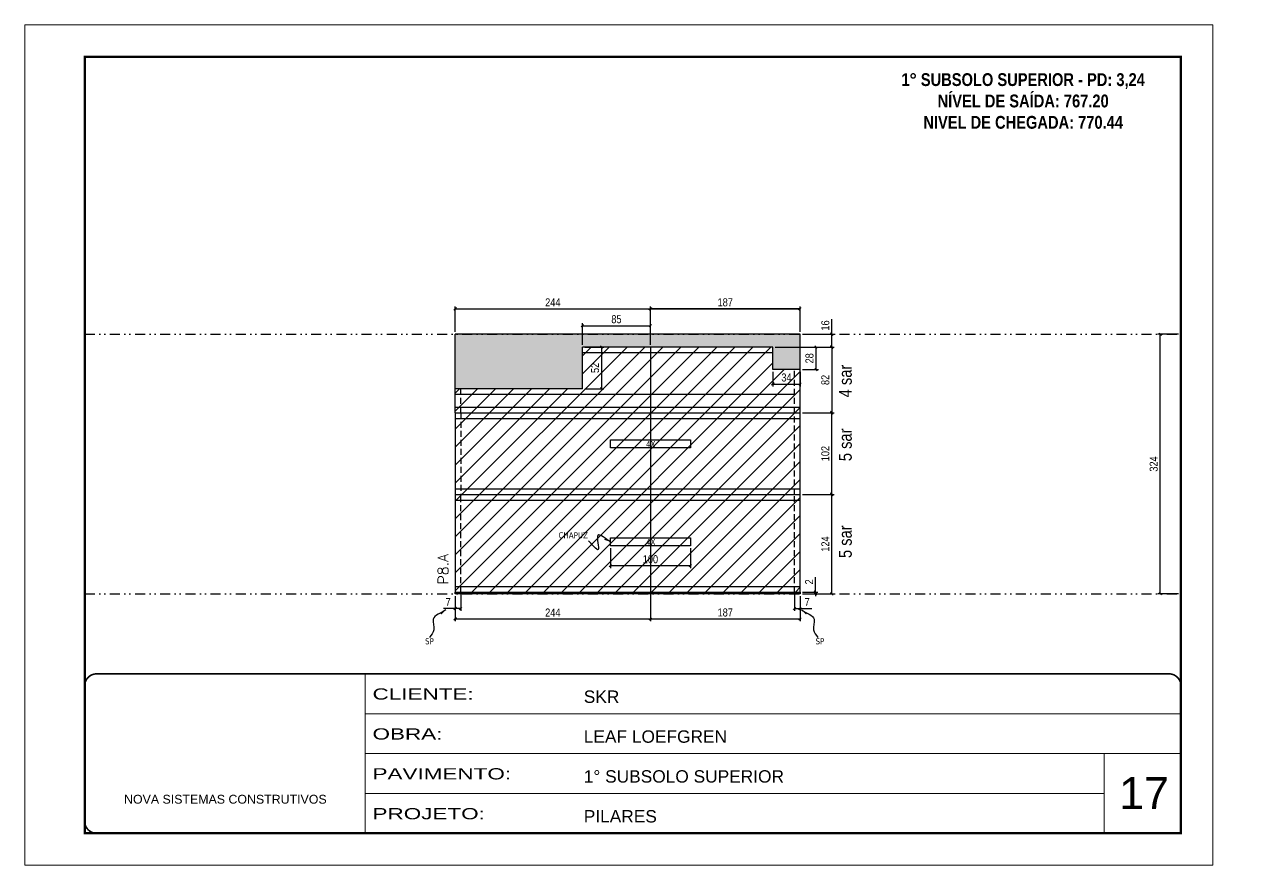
# Model space of a CAD drawing. Extents: x 14400 to 27878, y -21631 to 6985.
# Drawn here: x 14413 to 15955, y 1340 to 2390 of the extents above; entities that cross this region are included whole.
import ezdxf

# ---------------------------------------------------------------- set-up
doc = ezdxf.new("R2010")
doc.units = 0
for name, pattern in [('CONTINUO', [0]), ('DASHED', [0.75, 0.5, -0.25]), ('DIVIDE2', [0.625, 0.25, -0.125, 0, -0.125, 0, -0.125]), ('HIDDEN', [0.375, 0.25, -0.125])]:
    doc.linetypes.add(name, pattern=pattern)
for name, color, linetype, lineweight in [('CARIMBO', 255, 'Continuous', 9), ('Folhas', 255, 'Continuous', 9), ('Hachura', 251, 'Continuous', 9), ('SARRAFO DE PRESSAO', 251, 'DASHED', 9), ('Texto Seção', 7, 'Continuous', 15)]:
    doc.layers.add(name, color=color, linetype=linetype, lineweight=lineweight)
for name, color, linetype in [('COTA', 241, 'Continuous'), ('NOMENCLATURA', 7, 'Continuous'), ('Nível', 160, 'Continuous'), ('Painéis', 200, 'Continuous'), ('Romaneio', 10, 'Continuous'), ('SARR_2.2x10', 60, 'Continuous'), ('SARR_2.2x7', 40, 'Continuous'), ('Sarrafo de Pressão', 42, 'HIDDEN'), ('texto', 7, 'Continuous')]:
    doc.layers.add(name, color=color, linetype=linetype)
doc.styles.add('ARIAL', font='arial.ttf')
doc.styles.add('ARIAL_NARROW', font='ARIALN.TTF', dxfattribs={"height": 0.2})
doc.styles.add('COTA TECNICA', font='techl___.ttf', dxfattribs={"height": 10})
doc.styles.add('COTA TECNICA-50', font='techl___.ttf', dxfattribs={"height": 10})
doc.styles.add('REGUA-120', font='ROMANS.shx', dxfattribs={"height": 15})
doc.styles.add('ROMANC', font='techb___.ttf', dxfattribs={"height": 2.5})
doc.styles.get("Standard").update_dxf_attribs({"font": 'arial.ttf'})
doc.styles.add('Tecnologia', font='')
doc.styles.get('Tecnologia').set_extended_font_data('Forgotten Futurist')
doc.dimstyles.new('COTA PAINEL-50', dxfattribs={"dimtxt": 10, "dimasz": 3, "dimexe": 3, "dimexo": 3, "dimgap": 3, "dimtad": 1, "dimdec": 1, "dimzin": 12, "dimdsep": 46, "dimtxsty": 'COTA TECNICA-50', "dimblk1": 'OBLIQUE', "dimblk2": 'OBLIQUE', "dimsah": 1, "dimcen": 0.9, "dimclrd": 4, "dimclre": 4, "dimclrt": 240, "dimadec": 1, "dimazin": 3, "dimtfac": 1, "dimtdec": 1, "dimtmove": 0, "dimatfit": 3, "dimfxl": 1, "dimtolj": 1, "dimtzin": 12, "dimarcsym": 0})
doc.dimstyles.new('PAINEL', dxfattribs={"dimtxt": 10, "dimasz": 3, "dimexe": 3, "dimexo": 3, "dimgap": 3, "dimtad": 1, "dimdec": 1, "dimzin": 12, "dimdsep": 46, "dimtxsty": 'COTA TECNICA', "dimblk1": 'OBLIQUE', "dimblk2": 'OBLIQUE', "dimsah": 1, "dimcen": 0.9, "dimclrd": 4, "dimclre": 4, "dimclrt": 240, "dimadec": 1, "dimazin": 3, "dimtfac": 1, "dimtdec": 1, "dimtmove": 0, "dimatfit": 3, "dimfxl": 1, "dimtolj": 1, "dimtzin": 12, "dimarcsym": 0})
doc.dimstyles.get("Standard").update_dxf_attribs({"dimtxt": 0.18, "dimasz": 0.18, "dimexe": 0.18, "dimexo": 0.0625, "dimgap": 0.09, "dimtad": 0, "dimtih": 1, "dimtoh": 1, "dimdec": 4, "dimzin": 0, "dimdsep": 46, "dimtxsty": 'Standard', "dimcen": 0.09, "dimadec": 0, "dimazin": 0, "dimtfac": 1, "dimtdec": 4, "dimtofl": 0, "dimtmove": 0, "dimatfit": 3, "dimfxl": 1, "dimtolj": 1, "dimtzin": 0, "dimarcsym": 0})

# ---------------------------------------------------------------- blocks, each defined once
blk = doc.blocks.new('9999999999')
at = {"color": 30, "linetype": 'CONTINUO'}
for p, q in [((98564.6, 34230.2), (98564.6, 34429.4)), ((98564.6, 34379.6), (99584, 34379.6)), ((98564.6, 34329.8), (99488, 34329.8)), ((99584, 34329.8), (99488, 34329.8)), ((99488, 34329.8), (99488, 34230.2)), ((98564.6, 34280), (99488, 34280))]:
    blk.add_line(p, q, dxfattribs=at)
at = {"color": 30, "linetype": 'CONTINUO', "const_width": 2}
blk.add_lwpolyline([(99584, 34230.2), (99584, 34414.4, 0.414214), (99569, 34429.4), (98229, 34429.4, 0.414214), (98214, 34414.4), (98214, 34245.2, 0.414214), (98229, 34230.2), (99584, 34230.2)], format="xyb", dxfattribs=at)
at = {"layer": 'Folhas'}
blk.add_lwpolyline([(98139, 34190.2), (99624, 34190.2), (99624, 35240.2), (98139, 35240.2)], close=True, dxfattribs=at)
at = {"layer": 'Folhas', "color": 30, "const_width": 3}
blk.add_lwpolyline([(98214, 34230.2), (99584, 34230.2), (99584, 35200.2), (98214, 35200.2)], close=True, dxfattribs=at)
at = {"color": 7, "linetype": 'Continuous', "ltscale": 5, "style": 'ARIAL'}
for s, height, p in [('SKR', 15.48, (98837.7, 34393.1)), ('LEAF LOEFGREN', 15.483, (98837.7, 34343.3)), ('1° SUBSOLO SUPERIOR', 15.483, (98837.7, 34293.5)), ('NOVA SISTEMAS CONSTRUTIVOS', 11.059, (98263.2, 34267.2)), ('PILARES', 15.48, (98837.7, 34243.7))]:
    blk.add_text(s, height=height, dxfattribs=at).set_placement(p)
at = {"layer": 'Folhas', "color": 7, "style": 'Tecnologia', "width": 1.5}
for s, p in [('CLIENTE:', (98573.7, 34397.2)), ('OBRA:', (98573.7, 34347.3)), ('PAVIMENTO:', (98573.7, 34297.5)), ('PROJETO:', (98573.7, 34247.7))]:
    blk.add_text(s, height=14, dxfattribs=at).set_placement(p)
blk = doc.blocks.new('_Oblique')
at = {"color": 0, "linetype": 'ByBlock', "lineweight": -2}
blk.add_line((-0.5, -0.5), (0.5, 0.5), dxfattribs=at)
blk = doc.blocks.new('*D922')
at = {"layer": 'COTA', "color": 4, "lineweight": -2, "transparency": 16777216}
for p, q in [((14951.5, 1676.7), (14951.5, 1658.2)), ((14958.5, 1678.7), (14958.5, 1658.2)), ((14951.5, 1661.2), (14936.8, 1661.2)), ((14958.5, 1661.2), (14951.5, 1661.2))]:
    blk.add_line(p, q, dxfattribs=at)
at = {"layer": 'Defpoints', "color": 0, "transparency": 16777216}
for p in [(14958.5, 1681.7), (14951.5, 1679.7), (14951.5, 1661.2)]:
    blk.add_point(p, dxfattribs=at)
at = {"layer": 'COTA', "color": 4, "lineweight": -2, "transparency": 16777216, "xscale": 3, "yscale": 3, "zscale": 3, "rotation": 180}
blk.add_blockref('_Oblique', (14951.5, 1661.2), dxfattribs=at)
at = {"layer": 'COTA', "color": 4, "lineweight": -2, "transparency": 16777216, "xscale": 3, "yscale": 3, "zscale": 3}
blk.add_blockref('_Oblique', (14958.5, 1661.2), dxfattribs=at)
at = {"layer": 'COTA', "color": 240, "transparency": 16777216, "insert": (14942.7, 1669.3), "char_height": 10, "attachment_point": 5, "style": 'COTA TECNICA-50'}
blk.add_mtext('\\A1;7', dxfattribs=at)
blk = doc.blocks.new('*D923')
at = {"layer": 'COTA', "color": 4, "lineweight": -2, "transparency": 16777216}
for p, q in [((15375.5, 1678.7), (15375.5, 1658.2)), ((15382.5, 1676.7), (15382.5, 1658.2)), ((15375.5, 1661.2), (15382.5, 1661.2)), ((15382.5, 1661.2), (15397.3, 1661.2))]:
    blk.add_line(p, q, dxfattribs=at)
at = {"layer": 'Defpoints', "color": 0, "transparency": 16777216}
for p in [(15375.5, 1681.7), (15382.5, 1679.7), (15382.5, 1661.2)]:
    blk.add_point(p, dxfattribs=at)
at = {"layer": 'COTA', "color": 4, "lineweight": -2, "transparency": 16777216, "xscale": 3, "yscale": 3, "zscale": 3, "rotation": 180}
blk.add_blockref('_Oblique', (15375.5, 1661.2), dxfattribs=at)
at = {"layer": 'COTA', "color": 4, "lineweight": -2, "transparency": 16777216, "xscale": 3, "yscale": 3, "zscale": 3}
blk.add_blockref('_Oblique', (15382.5, 1661.2), dxfattribs=at)
at = {"layer": 'COTA', "color": 240, "transparency": 16777216, "insert": (15391.4, 1669.3), "char_height": 10, "attachment_point": 5, "style": 'COTA TECNICA-50'}
blk.add_mtext('\\A1;7', dxfattribs=at)
blk = doc.blocks.new('*D924')
at = {"layer": 'Defpoints', "color": 0, "linetype": 'ByBlock', "transparency": 16777216}
for p in [(15382.5, 1803.7), (15422.2, 1803.7), (15382.5, 1679.7)]:
    blk.add_point(p, dxfattribs=at)
at = {"layer": 'Romaneio', "color": 4, "linetype": 'ByBlock', "lineweight": -2, "transparency": 16777216}
for p, q in [((15385.5, 1803.7), (15425.2, 1803.7)), ((15422.2, 1679.7), (15422.2, 1803.7)), ((15385.5, 1679.7), (15425.2, 1679.7))]:
    blk.add_line(p, q, dxfattribs=at)
at = {"layer": 'Romaneio', "color": 4, "linetype": 'ByBlock', "lineweight": -2, "transparency": 16777216, "xscale": 3, "yscale": 3, "zscale": 3}
for p, rotation in [((15422.2, 1803.7), 90), ((15422.2, 1679.7), 270)]:
    blk.add_blockref('_Oblique', p, dxfattribs=dict(at, rotation=rotation))
at = {"layer": 'Romaneio', "color": 240, "linetype": 'ByBlock', "transparency": 16777216, "insert": (15414.1, 1741.7), "char_height": 10, "attachment_point": 5, "rotation": 90, "style": 'COTA TECNICA'}
blk.add_mtext('\\A1;124', dxfattribs=at)
blk = doc.blocks.new('*D925')
at = {"layer": 'Defpoints', "color": 0, "linetype": 'ByBlock', "transparency": 16777216}
for p in [(15382.5, 1803.7), (15422.2, 1803.7), (15382.5, 1679.7)]:
    blk.add_point(p, dxfattribs=at)
at = {"layer": 'Romaneio', "color": 4, "linetype": 'ByBlock', "lineweight": -2, "transparency": 16777216}
for p, q in [((15385.5, 1803.7), (15425.2, 1803.7)), ((15422.2, 1679.7), (15422.2, 1803.7)), ((15385.5, 1679.7), (15425.2, 1679.7))]:
    blk.add_line(p, q, dxfattribs=at)
at = {"layer": 'Romaneio', "color": 4, "linetype": 'ByBlock', "lineweight": -2, "transparency": 16777216, "xscale": 3, "yscale": 3, "zscale": 3}
for p, rotation in [((15422.2, 1803.7), 90), ((15422.2, 1679.7), 270)]:
    blk.add_blockref('_Oblique', p, dxfattribs=dict(at, rotation=rotation))
at = {"layer": 'Romaneio', "color": 240, "linetype": 'ByBlock', "transparency": 16777216, "insert": (15414.1, 1741.7), "char_height": 10, "attachment_point": 5, "rotation": 90, "style": 'COTA TECNICA'}
blk.add_mtext('\\A1;124', dxfattribs=at)
blk = doc.blocks.new('*D926')
at = {"layer": 'COTA', "color": 4, "lineweight": -2, "transparency": 16777216}
for p, q in [((15401.8, 1681.7), (15401.8, 1700.5)), ((15385.5, 1681.7), (15404.8, 1681.7)), ((15401.8, 1679.7), (15401.8, 1681.7)), ((15385.5, 1679.7), (15404.8, 1679.7)), ((15401.8, 1679.7), (15401.8, 1676.7))]:
    blk.add_line(p, q, dxfattribs=at)
at = {"layer": 'Defpoints', "color": 0, "transparency": 16777216}
for p in [(15382.5, 1681.7), (15382.5, 1679.7), (15401.8, 1679.7)]:
    blk.add_point(p, dxfattribs=at)
at = {"layer": 'COTA', "color": 4, "lineweight": -2, "transparency": 16777216, "xscale": 3, "yscale": 3, "zscale": 3}
for p, rotation in [((15401.8, 1681.7), 270), ((15401.8, 1679.7), 90)]:
    blk.add_blockref('_Oblique', p, dxfattribs=dict(at, rotation=rotation))
at = {"layer": 'COTA', "color": 240, "transparency": 16777216, "insert": (15393.8, 1694.5), "char_height": 10, "attachment_point": 5, "rotation": 90, "style": 'COTA TECNICA-50'}
blk.add_mtext('\\A1;2', dxfattribs=at)
blk = doc.blocks.new('*D939')
at = {"layer": 'COTA', "color": 4, "lineweight": -2, "transparency": 16777216}
for p, q in [((14951.5, 1676.7), (14951.5, 1645.2)), ((15195.5, 1678.7), (15195.5, 1645.2)), ((14951.5, 1648.2), (15195.5, 1648.2))]:
    blk.add_line(p, q, dxfattribs=at)
at = {"layer": 'Defpoints', "color": 0, "transparency": 16777216}
for p in [(15195.5, 1681.7), (14951.5, 1679.7), (15195.5, 1648.2)]:
    blk.add_point(p, dxfattribs=at)
at = {"layer": 'COTA', "color": 4, "lineweight": -2, "transparency": 16777216, "xscale": 3, "yscale": 3, "zscale": 3, "rotation": 180}
blk.add_blockref('_Oblique', (14951.5, 1648.2), dxfattribs=at)
at = {"layer": 'COTA', "color": 4, "lineweight": -2, "transparency": 16777216, "xscale": 3, "yscale": 3, "zscale": 3}
blk.add_blockref('_Oblique', (15195.5, 1648.2), dxfattribs=at)
at = {"layer": 'COTA', "color": 240, "transparency": 16777216, "insert": (15073.5, 1656.2), "char_height": 10, "attachment_point": 5, "style": 'COTA TECNICA-50'}
blk.add_mtext('\\A1;244', dxfattribs=at)
blk = doc.blocks.new('*D940')
at = {"layer": 'COTA', "color": 4, "lineweight": -2, "transparency": 16777216}
for p, q in [((15195.5, 1678.7), (15195.5, 1645.2)), ((15382.5, 1676.7), (15382.5, 1645.2)), ((15195.5, 1648.2), (15382.5, 1648.2))]:
    blk.add_line(p, q, dxfattribs=at)
at = {"layer": 'Defpoints', "color": 0, "transparency": 16777216}
for p in [(15195.5, 1681.7), (15382.5, 1679.7), (15382.5, 1648.2)]:
    blk.add_point(p, dxfattribs=at)
at = {"layer": 'COTA', "color": 4, "lineweight": -2, "transparency": 16777216, "xscale": 3, "yscale": 3, "zscale": 3, "rotation": 180}
blk.add_blockref('_Oblique', (15195.5, 1648.2), dxfattribs=at)
at = {"layer": 'COTA', "color": 4, "lineweight": -2, "transparency": 16777216, "xscale": 3, "yscale": 3, "zscale": 3}
blk.add_blockref('_Oblique', (15382.5, 1648.2), dxfattribs=at)
at = {"layer": 'COTA', "color": 240, "transparency": 16777216, "insert": (15289, 1656.2), "char_height": 10, "attachment_point": 5, "style": 'COTA TECNICA-50'}
blk.add_mtext('\\A1;187', dxfattribs=at)
blk = doc.blocks.new('*D941')
at = {"layer": 'COTA', "color": 4, "linetype": 'ByBlock', "lineweight": -2, "transparency": 16777216}
for p, q in [((15145.5, 1736.6), (15145.5, 1711.6)), ((15245.5, 1736.6), (15245.5, 1711.6)), ((15245.5, 1714.6), (15145.5, 1714.6))]:
    blk.add_line(p, q, dxfattribs=at)
at = {"layer": 'Defpoints', "color": 0, "linetype": 'ByBlock', "transparency": 16777216}
for p in [(15145.5, 1739.6), (15245.5, 1739.6), (15145.5, 1714.6)]:
    blk.add_point(p, dxfattribs=at)
at = {"layer": 'COTA', "color": 4, "linetype": 'ByBlock', "lineweight": -2, "transparency": 16777216, "xscale": 3, "yscale": 3, "zscale": 3, "rotation": 180}
blk.add_blockref('_Oblique', (15145.5, 1714.6), dxfattribs=at)
at = {"layer": 'COTA', "color": 4, "linetype": 'ByBlock', "lineweight": -2, "transparency": 16777216, "xscale": 3, "yscale": 3, "zscale": 3}
blk.add_blockref('_Oblique', (15245.5, 1714.6), dxfattribs=at)
at = {"layer": 'COTA', "color": 240, "linetype": 'ByBlock', "transparency": 16777216, "insert": (15195.5, 1722.7), "char_height": 10, "attachment_point": 5, "style": 'COTA TECNICA'}
blk.add_mtext('\\A1;100', dxfattribs=at)
blk = doc.blocks.new('*D950')
at = {"layer": 'COTA', "color": 4, "lineweight": -2, "transparency": 16777216}
for p, q in [((15385.5, 1905.7), (15425.2, 1905.7)), ((15422.2, 1803.7), (15422.2, 1905.7)), ((15385.5, 1803.7), (15425.2, 1803.7))]:
    blk.add_line(p, q, dxfattribs=at)
at = {"layer": 'Defpoints', "color": 0, "transparency": 16777216}
for p in [(15382.5, 1905.7), (15422.2, 1905.7), (15382.5, 1803.7)]:
    blk.add_point(p, dxfattribs=at)
at = {"layer": 'COTA', "color": 4, "lineweight": -2, "transparency": 16777216, "xscale": 3, "yscale": 3, "zscale": 3}
for p, rotation in [((15422.2, 1905.7), 90), ((15422.2, 1803.7), 270)]:
    blk.add_blockref('_Oblique', p, dxfattribs=dict(at, rotation=rotation))
at = {"layer": 'COTA', "color": 240, "transparency": 16777216, "insert": (15414.1, 1854.7), "char_height": 10, "attachment_point": 5, "rotation": 90, "style": 'COTA TECNICA'}
blk.add_mtext('\\A1;102', dxfattribs=at)
blk = doc.blocks.new('*D951')
at = {"layer": 'COTA', "color": 4, "lineweight": -2, "transparency": 16777216}
for p, q in [((15351.5, 1987.7), (15425.2, 1987.7)), ((15422.2, 1987.7), (15422.2, 1905.7)), ((15385.5, 1905.7), (15425.2, 1905.7))]:
    blk.add_line(p, q, dxfattribs=at)
at = {"layer": 'Defpoints', "color": 0, "transparency": 16777216}
for p in [(15348.5, 1987.7), (15382.5, 1905.7), (15422.2, 1905.7)]:
    blk.add_point(p, dxfattribs=at)
at = {"layer": 'COTA', "color": 4, "lineweight": -2, "transparency": 16777216, "xscale": 3, "yscale": 3, "zscale": 3}
for p, rotation in [((15422.2, 1987.7), 90), ((15422.2, 1905.7), 270)]:
    blk.add_blockref('_Oblique', p, dxfattribs=dict(at, rotation=rotation))
at = {"layer": 'COTA', "color": 240, "transparency": 16777216, "insert": (15414.1, 1946.7), "char_height": 10, "attachment_point": 5, "rotation": 90, "style": 'COTA TECNICA'}
blk.add_mtext('\\A1;82', dxfattribs=at)
blk = doc.blocks.new('*D952')
at = {"layer": 'COTA', "color": 4, "lineweight": -2, "transparency": 16777216}
for p, q in [((14951.5, 2006.7), (14951.5, 2038.5)), ((14951.5, 2035.5), (15195.5, 2035.5)), ((15195.5, 1990.7), (15195.5, 2038.5))]:
    blk.add_line(p, q, dxfattribs=at)
at = {"layer": 'Defpoints', "color": 0, "transparency": 16777216}
for p in [(15195.5, 2035.5), (14951.5, 2003.7), (15195.5, 1987.7)]:
    blk.add_point(p, dxfattribs=at)
at = {"layer": 'COTA', "color": 4, "lineweight": -2, "transparency": 16777216, "xscale": 3, "yscale": 3, "zscale": 3, "rotation": 180}
blk.add_blockref('_Oblique', (14951.5, 2035.5), dxfattribs=at)
at = {"layer": 'COTA', "color": 4, "lineweight": -2, "transparency": 16777216, "xscale": 3, "yscale": 3, "zscale": 3}
blk.add_blockref('_Oblique', (15195.5, 2035.5), dxfattribs=at)
at = {"layer": 'COTA', "color": 240, "transparency": 16777216, "insert": (15073.5, 2043.6), "char_height": 10, "attachment_point": 5, "style": 'COTA TECNICA'}
blk.add_mtext('\\A1;244', dxfattribs=at)
blk = doc.blocks.new('*D953')
at = {"layer": 'COTA', "color": 4, "lineweight": -2, "transparency": 16777216}
for p, q in [((15195.5, 1990.7), (15195.5, 2038.5)), ((15195.5, 2035.5), (15382.5, 2035.5)), ((15382.5, 2006.7), (15382.5, 2038.5))]:
    blk.add_line(p, q, dxfattribs=at)
at = {"layer": 'Defpoints', "color": 0, "transparency": 16777216}
for p in [(15382.5, 2035.5), (15382.5, 2003.7), (15195.5, 1987.7)]:
    blk.add_point(p, dxfattribs=at)
at = {"layer": 'COTA', "color": 4, "lineweight": -2, "transparency": 16777216, "xscale": 3, "yscale": 3, "zscale": 3, "rotation": 180}
blk.add_blockref('_Oblique', (15195.5, 2035.5), dxfattribs=at)
at = {"layer": 'COTA', "color": 4, "lineweight": -2, "transparency": 16777216, "xscale": 3, "yscale": 3, "zscale": 3}
blk.add_blockref('_Oblique', (15382.5, 2035.5), dxfattribs=at)
at = {"layer": 'COTA', "color": 240, "transparency": 16777216, "insert": (15289, 2043.6), "char_height": 10, "attachment_point": 5, "style": 'COTA TECNICA'}
blk.add_mtext('\\A1;187', dxfattribs=at)
blk = doc.blocks.new('*D954')
at = {"layer": 'COTA', "color": 4, "lineweight": -2, "transparency": 16777216}
for p, q in [((15195.5, 1990.7), (15195.5, 2038.5)), ((15382.5, 2035.5), (15195.5, 2035.5)), ((15382.5, 2006.7), (15382.5, 2038.5))]:
    blk.add_line(p, q, dxfattribs=at)
at = {"layer": 'Defpoints', "color": 0, "transparency": 16777216}
for p in [(15195.5, 2035.5), (15382.5, 2003.7), (15195.5, 1987.7)]:
    blk.add_point(p, dxfattribs=at)
at = {"layer": 'COTA', "color": 4, "lineweight": -2, "transparency": 16777216, "xscale": 3, "yscale": 3, "zscale": 3, "rotation": 180}
blk.add_blockref('_Oblique', (15195.5, 2035.5), dxfattribs=at)
at = {"layer": 'COTA', "color": 4, "lineweight": -2, "transparency": 16777216, "xscale": 3, "yscale": 3, "zscale": 3}
blk.add_blockref('_Oblique', (15382.5, 2035.5), dxfattribs=at)
at = {"layer": 'COTA', "color": 240, "transparency": 16777216, "insert": (15289, 2043.6), "char_height": 10, "attachment_point": 5, "style": 'COTA TECNICA'}
blk.add_mtext('\\A1;187', dxfattribs=at)
blk = doc.blocks.new('*D955')
at = {"layer": 'COTA', "color": 4, "lineweight": -2, "transparency": 16777216}
for p, q in [((15348.5, 1956.7), (15348.5, 1938.5)), ((15382.5, 1956.7), (15382.5, 1938.5)), ((15348.5, 1941.5), (15382.5, 1941.5))]:
    blk.add_line(p, q, dxfattribs=at)
at = {"layer": 'Defpoints', "color": 0, "transparency": 16777216}
for p in [(15348.5, 1959.7), (15382.5, 1959.7), (15382.5, 1941.5)]:
    blk.add_point(p, dxfattribs=at)
at = {"layer": 'COTA', "color": 4, "lineweight": -2, "transparency": 16777216, "xscale": 3, "yscale": 3, "zscale": 3, "rotation": 180}
blk.add_blockref('_Oblique', (15348.5, 1941.5), dxfattribs=at)
at = {"layer": 'COTA', "color": 4, "lineweight": -2, "transparency": 16777216, "xscale": 3, "yscale": 3, "zscale": 3}
blk.add_blockref('_Oblique', (15382.5, 1941.5), dxfattribs=at)
at = {"layer": 'COTA', "color": 240, "transparency": 16777216, "insert": (15365.5, 1949.7), "char_height": 10, "attachment_point": 5, "style": 'COTA TECNICA'}
blk.add_mtext('\\A1;34', dxfattribs=at)
blk = doc.blocks.new('*D956')
at = {"layer": 'COTA', "color": 4, "lineweight": -2, "transparency": 16777216}
for p, q in [((15351.5, 1987.7), (15405.4, 1987.7)), ((15402.4, 1987.7), (15402.4, 1959.7)), ((15385.5, 1959.7), (15405.4, 1959.7))]:
    blk.add_line(p, q, dxfattribs=at)
at = {"layer": 'Defpoints', "color": 0, "transparency": 16777216}
for p in [(15348.5, 1987.7), (15382.5, 1959.7), (15402.4, 1959.7)]:
    blk.add_point(p, dxfattribs=at)
at = {"layer": 'COTA', "color": 4, "lineweight": -2, "transparency": 16777216, "xscale": 3, "yscale": 3, "zscale": 3}
for p, rotation in [((15402.4, 1987.7), 90), ((15402.4, 1959.7), 270)]:
    blk.add_blockref('_Oblique', p, dxfattribs=dict(at, rotation=rotation))
at = {"layer": 'COTA', "color": 240, "transparency": 16777216, "insert": (15394.3, 1973.7), "char_height": 10, "attachment_point": 5, "rotation": 90, "style": 'COTA TECNICA'}
blk.add_mtext('\\A1;28', dxfattribs=at)
blk = doc.blocks.new('*D957')
at = {"layer": 'COTA', "color": 4, "lineweight": -2, "transparency": 16777216}
for p, q in [((15422.2, 2003.7), (15422.2, 2022.7)), ((15385.5, 2003.7), (15425.2, 2003.7)), ((15422.2, 1987.7), (15422.2, 2003.7)), ((15351.5, 1987.7), (15425.2, 1987.7))]:
    blk.add_line(p, q, dxfattribs=at)
at = {"layer": 'Defpoints', "color": 0, "transparency": 16777216}
for p in [(15382.5, 2003.7), (15422.2, 2003.7), (15348.5, 1987.7)]:
    blk.add_point(p, dxfattribs=at)
at = {"layer": 'COTA', "color": 4, "lineweight": -2, "transparency": 16777216, "xscale": 3, "yscale": 3, "zscale": 3}
for p, rotation in [((15422.2, 2003.7), 90), ((15422.2, 1987.7), 270)]:
    blk.add_blockref('_Oblique', p, dxfattribs=dict(at, rotation=rotation))
at = {"layer": 'COTA', "color": 240, "transparency": 16777216, "insert": (15414.1, 2014.7), "char_height": 10, "attachment_point": 5, "rotation": 90, "style": 'COTA TECNICA'}
blk.add_mtext('\\A1;16', dxfattribs=at)
blk = doc.blocks.new('*D2225')
at = {"layer": 'COTA', "color": 4, "lineweight": -2, "transparency": 16777216}
for p, q in [((15855.5, 2003.7), (15829.7, 2003.7)), ((15832.7, 1679.7), (15832.7, 2003.7)), ((15855.5, 1679.7), (15829.7, 1679.7))]:
    blk.add_line(p, q, dxfattribs=at)
at = {"layer": 'Defpoints', "color": 0, "transparency": 16777216}
for p in [(15832.7, 2003.7), (15858.5, 2003.7), (15858.5, 1679.7)]:
    blk.add_point(p, dxfattribs=at)
at = {"layer": 'COTA', "color": 4, "lineweight": -2, "transparency": 16777216, "xscale": 3, "yscale": 3, "zscale": 3}
for p, rotation in [((15832.7, 2003.7), 90), ((15832.7, 1679.7), 270)]:
    blk.add_blockref('_Oblique', p, dxfattribs=dict(at, rotation=rotation))
at = {"layer": 'COTA', "color": 240, "transparency": 16777216, "insert": (15824.5, 1841.7), "char_height": 10, "attachment_point": 5, "rotation": 90, "style": 'COTA TECNICA'}
blk.add_mtext('\\A1;324', dxfattribs=at)
blk = doc.blocks.new('*D2539')
at = {"layer": 'COTA', "color": 4, "lineweight": -2, "transparency": 16777216}
for p, q in [((15113.5, 1987.7), (15137.4, 1987.7)), ((15134.4, 1987.7), (15134.4, 1935.7)), ((15113.5, 1935.7), (15137.4, 1935.7))]:
    blk.add_line(p, q, dxfattribs=at)
at = {"layer": 'Defpoints', "color": 0, "transparency": 16777216}
for p in [(15110.5, 1987.7), (15110.5, 1935.7), (15134.4, 1935.7)]:
    blk.add_point(p, dxfattribs=at)
at = {"layer": 'COTA', "color": 4, "lineweight": -2, "transparency": 16777216, "xscale": 3, "yscale": 3, "zscale": 3}
for p, rotation in [((15134.4, 1987.7), 90), ((15134.4, 1935.7), 270)]:
    blk.add_blockref('_Oblique', p, dxfattribs=dict(at, rotation=rotation))
at = {"layer": 'COTA', "color": 240, "transparency": 16777216, "insert": (15126.3, 1961.7), "char_height": 10, "attachment_point": 5, "rotation": 90, "style": 'COTA TECNICA'}
blk.add_mtext('\\A1;52', dxfattribs=at)
blk = doc.blocks.new('*D2540')
at = {"layer": 'COTA', "color": 4, "lineweight": -2, "transparency": 16777216}
for p, q in [((15110.5, 1990.7), (15110.5, 2017.4)), ((15110.5, 2014.4), (15195.5, 2014.4)), ((15195.5, 1990.7), (15195.5, 2017.4))]:
    blk.add_line(p, q, dxfattribs=at)
at = {"layer": 'Defpoints', "color": 0, "transparency": 16777216}
for p in [(15195.5, 2014.4), (15110.5, 1987.7), (15195.5, 1987.7)]:
    blk.add_point(p, dxfattribs=at)
at = {"layer": 'COTA', "color": 4, "lineweight": -2, "transparency": 16777216, "xscale": 3, "yscale": 3, "zscale": 3, "rotation": 180}
blk.add_blockref('_Oblique', (15110.5, 2014.4), dxfattribs=at)
at = {"layer": 'COTA', "color": 4, "lineweight": -2, "transparency": 16777216, "xscale": 3, "yscale": 3, "zscale": 3}
blk.add_blockref('_Oblique', (15195.5, 2014.4), dxfattribs=at)
at = {"layer": 'COTA', "color": 240, "transparency": 16777216, "insert": (15153, 2022.5), "char_height": 10, "attachment_point": 5, "style": 'COTA TECNICA'}
blk.add_mtext('\\A1;85', dxfattribs=at)

msp = doc.modelspace()

# ---------------------------------------------------------------- hatches: boundary and pattern name
at = {"layer": 'COTA'}
h = msp.add_hatch(dxfattribs=at)
h.set_pattern_fill('AR-CONC', color=256, scale=0.03)
h.paths.add_polyline_path([(15110.55, 1987.71), (15348.55, 1987.71), (15348.55, 1959.71), (15382.55, 1959.71), (15382.55, 2003.71), (14951.55, 2003.71), (14951.55, 1935.71), (15110.55, 1935.71)])
at = {"layer": 'Hachura'}
h = msp.add_hatch(dxfattribs=at)
h.set_pattern_fill('ANSI31', color=256, scale=5)
h.paths.add_polyline_path([(17096.52, 1939.71), (17073.52, 1939.71), (17073.52, 1959.71), (17036.52, 1959.71), (17036.52, 1811.71), (17096.52, 1811.71)])
h.paths.add_polyline_path([(16921.24, 1935.71), (16861.24, 1935.71), (16861.24, 1791.71), (16921.24, 1791.71)])
h.paths.add_polyline_path([(16746.36, 1803.71), (16559.36, 1803.71), (16559.36, 1681.71), (16746.36, 1681.71)])
h.paths.add_polyline_path([(16746.36, 1905.71), (16559.36, 1905.92), (16559.36, 1803.71), (16746.36, 1803.71)])
h.paths.add_polyline_path([(16559.36, 1905.92), (16315.36, 1906.2), (16315.36, 1803.71), (16559.36, 1803.71)])
h.paths.add_polyline_path([(16559.36, 1987.71), (16349.36, 1987.71), (16349.36, 1939.71), (16315.36, 1939.71), (16315.36, 1906.2), (16559.36, 1905.92)])
h.paths.add_polyline_path([(16712.36, 1987.71), (16559.36, 1987.71), (16559.36, 1905.92), (16746.36, 1905.71), (16746.36, 1935.71), (16712.36, 1935.71)])
h.paths.add_polyline_path([(15382.55, 1803.71), (15195.55, 1803.71), (15195.55, 1681.71), (15382.55, 1681.71)])
h.paths.add_polyline_path([(15195.55, 1803.71), (14951.55, 1803.71), (14951.55, 1681.71), (15195.55, 1681.71)])
h.paths.add_polyline_path([(15195.55, 1905.71), (14951.55, 1905.71), (14951.55, 1803.71), (15195.55, 1803.71)])
h.paths.add_polyline_path([(15382.55, 1905.71), (15195.55, 1905.71), (15195.55, 1803.71), (15382.55, 1803.71)])
h.paths.add_polyline_path([(15382.55, 1959.71), (15348.55, 1959.71), (15348.55, 1987.71), (15195.55, 1987.71), (15195.55, 1905.71), (15382.55, 1905.71)])
h.paths.add_polyline_path([(15195.55, 1987.71), (15110.55, 1987.71), (15110.55, 1935.71), (14951.55, 1935.71), (14951.55, 1905.71), (15195.55, 1905.71)])

# ---------------------------------------------------------------- linework, layer by layer
at = {"layer": 'COTA'}
for p, q in [((15382.55, 2003.71), (14951.55, 2003.71)), ((14951.55, 1935.71), (14951.55, 2003.71)), ((15382.55, 1959.71), (15382.55, 2003.71))]:
    msp.add_line(p, q, dxfattribs=at)
at = {"layer": 'Nível', "color": 4, "linetype": 'DIVIDE2', "ltscale": 50}
for p, q in [((14488.47, 2003.71), (15858.47, 2003.71)), ((14488.47, 1679.71), (15858.47, 1679.71))]:
    msp.add_line(p, q, dxfattribs=at)
at = {"layer": 'Painéis'}
for p, q in [((15348.55, 1987.71), (15110.55, 1987.71)), ((15110.55, 1935.71), (15110.55, 1987.71)), ((15195.55, 1987.71), (15195.55, 1681.71)), ((15348.55, 1959.71), (15348.55, 1987.71)), ((15382.55, 1959.71), (15348.55, 1959.71)), ((15382.55, 1905.71), (15382.55, 1959.71)), ((14951.55, 1905.71), (14951.55, 1935.71)), ((15110.55, 1935.71), (14951.55, 1935.71)), ((14951.55, 1905.71), (15382.55, 1905.71)), ((14951.55, 1905.71), (14951.55, 1803.71)), ((15382.55, 1803.71), (15382.55, 1905.71)), ((15382.55, 1831.71), (15382.55, 1831.71)), ((14951.55, 1803.71), (15382.55, 1803.71)), ((14951.55, 1803.71), (14951.55, 1681.71)), ((14951.55, 1803.71), (14951.55, 1803.71)), ((15382.55, 1681.71), (15382.55, 1803.71)), ((14951.55, 1681.71), (15382.55, 1681.71))]:
    msp.add_line(p, q, dxfattribs=at)
msp.add_lwpolyline([(15382.55, 1679.71), (14951.55, 1679.71), (14951.55, 1681.71), (15382.55, 1681.71)], close=True, dxfattribs=at)
at = {"layer": 'SARR_2.2x10'}
for points in [[(15145.55, 1871.88), (15245.55, 1871.88), (15245.55, 1861.88), (15145.55, 1861.88)], [(15145.55, 1749.55), (15245.55, 1749.55), (15245.55, 1739.55), (15145.55, 1739.55)]]:
    msp.add_lwpolyline(points, close=True, dxfattribs=at)
at = {"layer": 'SARR_2.2x7'}
for p, q in [((15348.55, 1980.71), (15110.55, 1980.71)), ((15195.55, 1928.71), (14951.55, 1928.71)), ((15375.55, 1928.71), (15195.55, 1928.71)), ((14951.55, 1912.71), (15195.55, 1912.71)), ((15195.55, 1912.71), (15382.55, 1912.71)), ((14951.55, 1898.71), (15195.55, 1898.71)), ((15195.55, 1898.71), (15382.55, 1898.71)), ((14951.55, 1810.71), (15195.55, 1810.71)), ((15195.55, 1810.71), (15382.55, 1810.71)), ((14951.55, 1796.71), (15195.55, 1796.71)), ((15195.55, 1796.71), (15382.55, 1796.71)), ((14951.55, 1688.71), (15195.55, 1688.71)), ((15195.55, 1688.71), (15382.55, 1688.71))]:
    msp.add_line(p, q, dxfattribs=at)
at = {"layer": 'Sarrafo de Pressão', "ltscale": 30}
for p, q in [((15375.55, 1905.71), (15375.55, 1959.71)), ((14958.55, 1905.71), (14958.55, 1935.71)), ((14958.55, 1905.71), (14958.55, 1803.71)), ((15375.55, 1803.71), (15375.55, 1905.71)), ((14958.55, 1681.71), (14958.55, 1803.71)), ((15375.55, 1681.71), (15375.55, 1803.71))]:
    msp.add_line(p, q, dxfattribs=at)

# ---------------------------------------------------------------- block references
at = {"layer": 'SARRAFO DE PRESSAO', "color": 6, "linetype": 'ByBlock'}
msp.add_blockref('9999999999', (-83725.51, -32849.78), dxfattribs=at)

# ---------------------------------------------------------------- texts
at = {"layer": 'CARIMBO', "style": 'ARIAL'}
msp.add_text('17', height=40, dxfattribs=at).set_placement((15781.33, 1410.57))
at = {"layer": 'NOMENCLATURA', "style": 'ARIAL_NARROW'}
for s, p in [('4 sar', (15447.06, 1924.97)), ('5 sar', (15447.06, 1845.23)), ('5 sar', (15447.06, 1724.23))]:
    msp.add_text(s, height=16, rotation=90, dxfattribs=at).set_placement(p)
at = {"layer": 'NOMENCLATURA', "color": 2, "insert": (15661.31, 2356.49), "char_height": 16, "attachment_point": 2, "style": 'ROMANC'}
msp.add_mtext_dynamic_manual_height_columns('\\P1° SUBSOLO SUPERIOR - PD: 3,24\\PNÍVEL DE SAÍDA: 767.20\\PNIVEL DE CHEGADA: 770.44', width=432.3511, gutter_width=1, heights=[0], dxfattribs=at)
at = {"layer": 'texto', "color": 0, "char_height": 7.5, "attachment_point": 5}
for s, insert in [('{\\fTahoma|b0|i0|c0|p34;\\C4;4X}', (15195.94, 1866.59)), ('{\\fTahoma|b0|i0|c0|p34;\\C4;CHAPUZ}', (15099, 1752.57)), ('{\\fTahoma|b0|i0|c0|p34;\\C4;4X}', (15195.94, 1744.26)), ('{\\fTahoma|b0|i0|c0|p34;\\C4;SP}', (14919.3, 1620.22)), ('{\\fTahoma|b0|i0|c0|p34;\\C4;SP}', (15407.32, 1620.22))]:
    msp.add_mtext(s, dxfattribs=dict(at, insert=insert))
at = {"layer": 'Texto Seção', "insert": (14942.93, 1690.96), "char_height": 13, "width": 285.3299, "attachment_point": 7, "rotation": 90, "style": 'REGUA-120'}
msp.add_mtext('P8.A', dxfattribs=at)

# ---------------------------------------------------------------- dimensions: what is measured, and where the dimension line sits
at = {"layer": 'COTA'}
for base, p1, p2, dimstyle, picture, middle in [((15195.55, 2035.53), (14951.55, 2003.71), (15195.55, 1987.71), 'PAINEL', '*D952', (15073.55, 2043.61)), ((15195.55, 2014.4), (15110.55, 1987.71), (15195.55, 1987.71), 'PAINEL', '*D2540', (15153.05, 2022.53)), ((15382.55, 1941.47), (15348.55, 1959.71), (15382.55, 1959.71), 'PAINEL', '*D955', (15365.55, 1949.69)), ((15195.55, 1648.15), (14951.55, 1679.71), (15195.55, 1681.71), 'COTA PAINEL-50', '*D939', (15073.55, 1656.23)), ((15382.55, 1648.15), (15195.55, 1681.71), (15382.55, 1679.71), 'COTA PAINEL-50', '*D940', (15289.05, 1656.25)), ((15382.55, 1661.2), (15375.55, 1681.71), (15382.55, 1679.71), 'COTA PAINEL-50', '*D923', (15391.41, 1669.27))]:
    dim = msp.add_linear_dim(base=base, p1=p1, p2=p2, dimstyle=dimstyle, dxfattribs=at)
    dim.commit()
    dim.dimension.update_dxf_attribs({"geometry": picture, "text_midpoint": middle})
for base, p1, p2, picture in [((15382.55, 2035.53), (15195.55, 1987.71), (15382.55, 2003.71), '*D953'), ((15195.55, 2035.53), (15382.55, 2003.71), (15195.55, 1987.71), '*D954')]:
    dim = msp.add_linear_dim(base=base, p1=p1, p2=p2, dimstyle='PAINEL', override={"dimtmove": 1}, dxfattribs=at)
    dim.commit()
    dim.dimension.update_dxf_attribs({"geometry": picture, "text_midpoint": (15289.05, 2043.63)})
for base, p1, p2, angle, dimstyle, picture, middle in [((15422.19, 2003.71), (15348.55, 1987.71), (15382.55, 2003.71), 90, 'PAINEL', '*D957', (15414.08, 2014.72)), ((15832.72, 2003.71), (15858.47, 1679.71), (15858.47, 2003.71), 90, 'PAINEL', '*D2225', (15824.5, 1841.71)), ((15134.42, 1935.71), (15110.55, 1987.71), (15110.55, 1935.71), 90, 'PAINEL', '*D2539', (15126.31, 1961.71)), ((15422.19, 1905.71), (15348.55, 1987.71), (15382.55, 1905.71), 90, 'PAINEL', '*D951', (15414.09, 1946.71)), ((15402.4, 1959.71), (15348.55, 1987.71), (15382.55, 1959.71), 90, 'PAINEL', '*D956', (15394.3, 1973.71)), ((15422.19, 1905.71), (15382.55, 1803.71), (15382.55, 1905.71), 90, 'PAINEL', '*D950', (15414.08, 1854.71)), ((14951.55, 1661.2), (14958.55, 1681.71), (14951.55, 1679.71), 180, 'COTA PAINEL-50', '*D922', (14942.68, 1669.27))]:
    dim = msp.add_linear_dim(base=base, p1=p1, p2=p2, angle=angle, dimstyle=dimstyle, dxfattribs=at)
    dim.commit()
    dim.dimension.update_dxf_attribs({"geometry": picture, "text_midpoint": middle})
at = {"layer": 'COTA', "linetype": 'ByBlock'}
dim = msp.add_linear_dim(base=(15145.55, 1714.63), p1=(15245.55, 1739.55), p2=(15145.55, 1739.55), dimstyle='PAINEL', dxfattribs=at)
dim.commit()
dim.dimension.update_dxf_attribs({"geometry": '*D941', "text_midpoint": (15195.55, 1722.73)})
at = {"layer": 'COTA'}
dim = msp.add_linear_dim(base=(15401.8, 1679.71), p1=(15382.55, 1681.71), p2=(15382.55, 1679.71), angle=90, dimstyle='COTA PAINEL-50', dxfattribs=at)
dim.commit()
dim.dimension.update_dxf_attribs({"geometry": '*D926', "text_midpoint": (15401.8, 1694.46), "dimtype": 160})
at = {"layer": 'Romaneio', "linetype": 'ByBlock'}
for picture in ['*D924', '*D925']:
    dim = msp.add_aligned_dim(p1=(15382.55, 1679.71), p2=(15382.55, 1803.71), distance=-39.64, dimstyle='PAINEL', dxfattribs=at)
    dim.commit()
    dim.dimension.update_dxf_attribs({"geometry": picture, "text_midpoint": (15414.11, 1741.71)})

# ---------------------------------------------------------------- leaders
at = {"layer": 'COTA', "path_type": 1}
for points in [[(15145.55, 1744.55), (15129.76, 1752.57), (15130.35, 1734.7), (15117.91, 1745.84)], [(14939.72, 1659.53), (14923.93, 1647.69), (14924.86, 1634.69), (14919.3, 1624.91)], [(15384.37, 1659.53), (15400.16, 1647.69), (15399.23, 1634.69), (15404.79, 1624.91)]]:
    msp.add_leader(points, dimstyle='Standard', override={"dimasz": 8}, dxfattribs=at)

doc.saveas('drawing.dxf')
